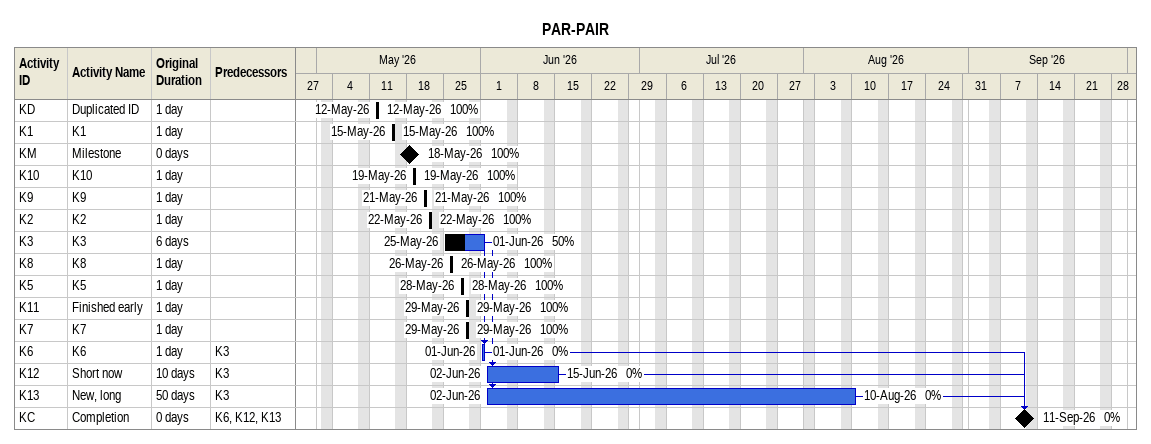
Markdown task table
PAR-PAIR

| ID | Task | Original duration | Start | Finish | Predecessors | % complete |
|---|---|---|---|---|---|---|
| KD | Duplicated ID | 1d | 2026-05-12 | 2026-05-12 |  | 100 |
| K1 | K1 | 1d | 2026-05-15 | 2026-05-15 |  | 100 |
| KM | Milestone | 0d | 2026-05-18 | 2026-05-18 |  | 100 |
| K10 | K10 | 1d | 2026-05-19 | 2026-05-19 |  | 100 |
| K9 | K9 | 1d | 2026-05-21 | 2026-05-21 |  | 100 |
| K2 | K2 | 1d | 2026-05-22 | 2026-05-22 |  | 100 |
| K3 | K3 | 6d | 2026-05-25 | 2026-06-01 |  | 50 |
| K8 | K8 | 1d | 2026-05-26 | 2026-05-26 |  | 100 |
| K5 | K5 | 1d | 2026-05-28 | 2026-05-28 |  | 100 |
| K11 | Finished early | 1d | 2026-05-29 | 2026-05-29 |  | 100 |
| K7 | K7 | 1d | 2026-05-29 | 2026-05-29 |  | 100 |
| K6 | K6 | 1d | 2026-06-01 | 2026-06-01 | K3 | 0 |
| K12 | Short now | 10d | 2026-06-02 | 2026-06-15 | K3 | 0 |
| K13 | New, long | 50d | 2026-06-02 | 2026-08-10 | K3 | 0 |
| KC | Completion | 0d | 2026-09-11 | 2026-09-11 | K6, K12, K13 | 0 |
